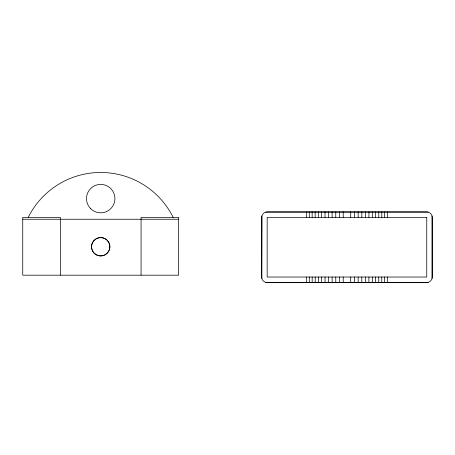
<?xml version="1.0" encoding="UTF-8"?>
<svg xmlns="http://www.w3.org/2000/svg" width="455" height="455" viewBox="0 0 455 455"><rect width="100%" height="100%" fill="white"/><g stroke="black" fill="none" stroke-linecap="round" stroke-linejoin="round"><path stroke-width="0.68" d="M261.852 215.988L261.665 277.027C261.602 279.967 264.224 282.589 267.165 282.527L426.745 282.527C429.691 282.589 432.313 279.967 432.25 277.027L432.25 217.41C432.313 214.47 429.691 211.848 426.745 211.911L267.165 211.911L265.06 212.326L263.274 213.52L261.852 215.988L261.852 278.449M428.172 282.339L265.743 282.339M265.743 212.098L428.172 212.098M22.75 219.247L178.661 219.247M432.062 215.988L432.062 278.449M387.313 211.911L387.313 217.41M387.313 277.027L387.313 282.527M384.634 211.911L384.634 217.41M384.623 277.027L384.623 282.527M381.79 211.911L381.79 217.41M381.768 277.027L381.768 282.527M378.782 211.911L378.782 217.41M378.753 277.027L378.753 282.527M375.625 211.911L375.625 217.41M375.597 277.027L375.597 282.527M372.332 211.911L372.332 217.41M372.304 277.027L372.304 282.527M368.931 211.911L368.931 217.41M368.903 277.027L368.903 282.527M365.422 211.911L365.422 217.41M365.399 277.027L365.399 282.527M361.833 211.911L361.833 217.41M361.81 277.027L361.81 282.527M358.17 211.911L358.17 217.41M358.159 277.027L358.159 282.527M354.462 211.911L354.462 217.41M354.451 277.027L354.451 282.527M350.714 211.911L350.714 217.41M350.714 277.027L350.714 282.527M343.201 211.911L343.201 217.41M343.207 277.027L343.207 282.527M339.458 211.911L339.458 217.41M339.476 277.027L339.476 282.527M335.756 211.911L335.756 217.41M335.773 277.027L335.773 282.527M332.127 277.027L332.127 282.527M332.104 211.911L332.104 217.41M328.516 211.911L328.516 217.41M328.55 277.027L328.55 282.527M325.012 211.911L325.012 217.41M325.052 277.027L325.052 282.527M321.605 211.911L321.605 217.41M321.651 277.027L321.651 282.527M318.318 211.911L318.318 217.41M318.358 277.027L318.358 282.527M315.161 211.911L315.161 217.41M315.196 277.027L315.196 282.527M312.147 211.911L312.147 217.41M312.175 277.027L312.175 282.527M309.286 211.911L309.286 217.41M309.303 277.027L309.303 282.527M306.602 211.911L306.602 217.41M306.602 277.027L306.602 282.527M141.061 275.19L141.061 217.41L178.661 217.41L178.661 275.19L22.75 275.19L22.75 217.41L60.35 217.41L60.35 275.19M28.238 217.371A80.933 80.933 0 0 1 173.173 217.371M94.219 240.274L92.763 242.174A9.009 8.821 -90 0 0 92.763 251.348L94.219 253.247A9.202 9.18 -90 0 0 107.192 253.247L108.648 251.348A9.009 8.821 -90 0 0 108.648 242.174L107.192 240.274A9.202 9.18 -90 0 0 94.225 240.274M426.745 217.41L267.165 217.41L267.165 277.027L426.745 277.027L426.745 217.41M90.761 208.765A14.213 14.213 0 0 0 114.478 202.145A14.213 14.213 0 0 0 96.881 184.918A14.213 14.213 0 0 0 90.761 208.765M96.119 254.703A9.174 9.174 0 0 0 109.877 246.758A9.174 9.174 0 0 0 96.119 238.818A9.174 9.174 0 0 0 96.119 254.703"/></g></svg>
